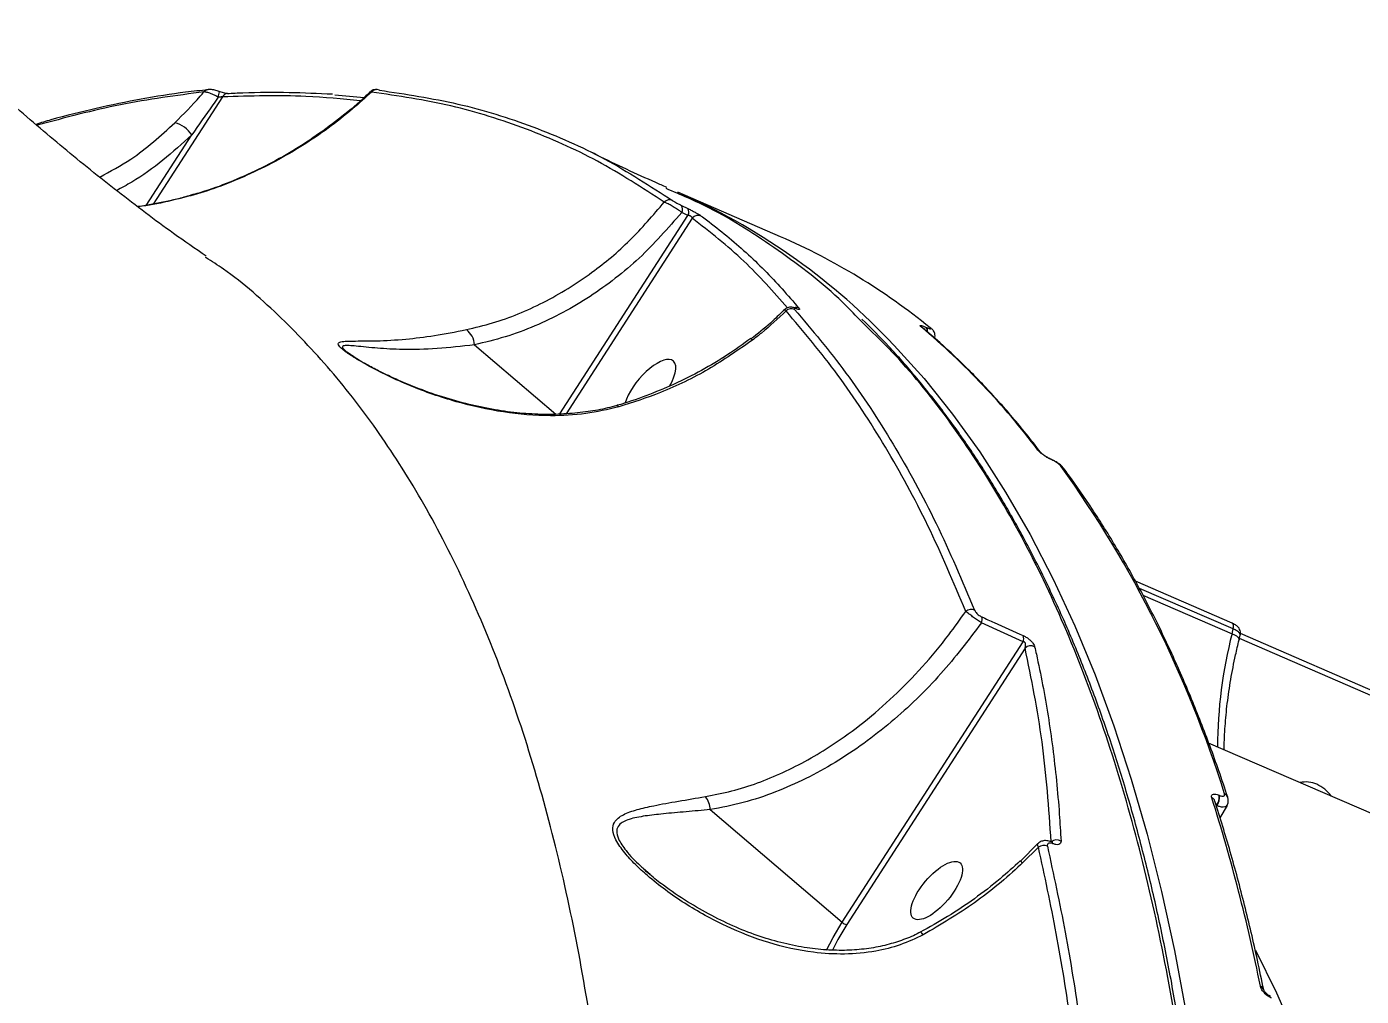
# Model space of a CAD drawing. Header units: millimetres. Extents: x -6523 to 7556, y -5559 to 6101.
# Drawn here: x 1964 to 2136.1, y -1570.7 to -1445.6 of the extents above; entities that cross this region are included whole.
import ezdxf

# ---------------------------------------------------------------- set-up
doc = ezdxf.new("R2010")
doc.units = ezdxf.units.MM
for name, color, linetype in [('DIKOM_ОБЪЕКТ', 7, 'Continuous'), ('DIKOM_РАЗМЕР_ЗОНА', 7, 'Continuous'), ('DIKOM_РАЗМЕР_ОБЪЕКТА', 7, 'Continuous')]:
    doc.layers.add(name, color=color, linetype=linetype)
doc.styles.add('style1', font='arial.ttf', dxfattribs={"width": 0.8})
doc.dimstyles.new('1-50', dxfattribs={"dimtxt": 300, "dimasz": 200, "dimexe": 100, "dimexo": 0, "dimgap": 100, "dimtad": 1, "dimtxsty": 'style1', "dimcen": 200, "dimclrd": 7, "dimclre": 7, "dimclrt": 7, "dimadec": 1, "dimazin": 2, "dimtfac": 1, "dimtmove": 0, "dimatfit": 2, "dimfxl": 0, "dimlwd": 25, "dimlwe": 18, "dimarcsym": 0})

# ---------------------------------------------------------------- blocks, each defined once
blk = doc.blocks.new('*D10')
at = {"layer": 'Defpoints', "color": 0, "transparency": 16777216}
for p in [(-1823.23, 4314.24), (3842.01, -3170.82), (6537.88, -3170.82)]:
    blk.add_point(p, dxfattribs=at)
at = {"layer": 'DIKOM_РАЗМЕР_ОБЪЕКТА', "color": 7, "lineweight": 18, "transparency": 16777216}
for p, q in [((-1823.23, 4314.24), (6637.88, 4314.24)), ((3842.01, -3170.82), (6637.88, -3170.82))]:
    blk.add_line(p, q, dxfattribs=at)
at = {"layer": 'DIKOM_РАЗМЕР_ОБЪЕКТА', "color": 7, "lineweight": 25, "transparency": 16777216}
blk.add_line((6537.88, 3914.24), (6537.88, -2770.82), dxfattribs=at)
at = {"layer": 'DIKOM_РАЗМЕР_ОБЪЕКТА', "color": 7, "transparency": 16777216}
for points in [[(6471.22, 3914.24), (6604.55, 3914.24), (6537.88, 4314.24)], [(6471.22, -2770.82), (6604.55, -2770.82), (6537.88, -3170.82)]]:
    blk.add_solid(points, dxfattribs=at)
at = {"layer": 'DIKOM_РАЗМЕР_ОБЪЕКТА', "color": 7, "transparency": 16777216, "insert": (6304.71, 207.11), "char_height": 300, "attachment_point": 5, "rotation": 90, "style": 'style1'}
blk.add_mtext('7500', dxfattribs=at)
blk = doc.blocks.new('*D11')
at = {"layer": 'Defpoints', "color": 0, "transparency": 16777216}
for p in [(-5022.71, -299.32), (4115.33, -1753.09), (4115.33, -4391.39)]:
    blk.add_point(p, dxfattribs=at)
at = {"layer": 'DIKOM_РАЗМЕР_ОБЪЕКТА', "color": 7, "lineweight": 18, "transparency": 16777216}
for p, q in [((-5022.71, -299.32), (-5022.71, -4491.39)), ((4115.33, -1753.09), (4115.33, -4491.39))]:
    blk.add_line(p, q, dxfattribs=at)
at = {"layer": 'DIKOM_РАЗМЕР_ОБЪЕКТА', "color": 7, "lineweight": 25, "transparency": 16777216}
blk.add_line((-4622.71, -4391.39), (3715.33, -4391.39), dxfattribs=at)
at = {"layer": 'DIKOM_РАЗМЕР_ОБЪЕКТА', "color": 7, "transparency": 16777216}
for points in [[(-4622.71, -4324.73), (-4622.71, -4458.06), (-5022.71, -4391.39)], [(3715.33, -4324.73), (3715.33, -4458.06), (4115.33, -4391.39)]]:
    blk.add_solid(points, dxfattribs=at)
at = {"layer": 'DIKOM_РАЗМЕР_ОБЪЕКТА', "color": 7, "transparency": 16777216, "insert": (-175.12, -4158.22), "char_height": 300, "attachment_point": 5, "style": 'style1'}
blk.add_mtext('9150', dxfattribs=at)
blk = doc.blocks.new('*D12')
at = {"layer": 'Defpoints', "color": 0, "transparency": 16777216}
for p in [(-6522.71, -395.62), (6102.86, -1877.31), (6102.86, -5458.89)]:
    blk.add_point(p, dxfattribs=at)
at = {"layer": 'DIKOM_РАЗМЕР_ЗОНА', "color": 7, "lineweight": 18, "transparency": 16777216}
for p, q in [((-6522.71, -395.62), (-6522.71, -5558.89)), ((6102.86, -1877.31), (6102.86, -5558.89))]:
    blk.add_line(p, q, dxfattribs=at)
at = {"layer": 'DIKOM_РАЗМЕР_ЗОНА', "color": 7, "lineweight": 25, "transparency": 16777216}
blk.add_line((-6122.71, -5458.89), (5702.86, -5458.89), dxfattribs=at)
at = {"layer": 'DIKOM_РАЗМЕР_ЗОНА', "color": 7, "transparency": 16777216}
for points in [[(-6122.71, -5392.23), (-6122.71, -5525.56), (-6522.71, -5458.89)], [(5702.86, -5392.23), (5702.86, -5525.56), (6102.86, -5458.89)]]:
    blk.add_solid(points, dxfattribs=at)
at = {"layer": 'DIKOM_РАЗМЕР_ЗОНА', "color": 7, "transparency": 16777216, "insert": (78.38, -5225.72), "char_height": 300, "attachment_point": 5, "style": 'style1'}
blk.add_mtext('12600', dxfattribs=at)
blk = doc.blocks.new('*D13')
at = {"layer": 'Defpoints', "color": 0, "transparency": 16777216}
for p in [(-2358.18, 6101.03), (4341.71, -4605.15), (7455.88, -4605.15)]:
    blk.add_point(p, dxfattribs=at)
at = {"layer": 'DIKOM_РАЗМЕР_ЗОНА', "color": 7, "lineweight": 18, "transparency": 16777216}
for p, q in [((-2358.18, 6101.03), (7555.88, 6101.03)), ((4341.71, -4605.15), (7555.88, -4605.15))]:
    blk.add_line(p, q, dxfattribs=at)
at = {"layer": 'DIKOM_РАЗМЕР_ЗОНА', "color": 7, "lineweight": 25, "transparency": 16777216}
blk.add_line((7455.88, 5701.03), (7455.88, -4205.15), dxfattribs=at)
at = {"layer": 'DIKOM_РАЗМЕР_ЗОНА', "color": 7, "transparency": 16777216}
for points in [[(7389.22, 5701.03), (7522.55, 5701.03), (7455.88, 6101.03)], [(7389.22, -4205.15), (7522.55, -4205.15), (7455.88, -4605.15)]]:
    blk.add_solid(points, dxfattribs=at)
at = {"layer": 'DIKOM_РАЗМЕР_ЗОНА', "color": 7, "transparency": 16777216, "insert": (7222.71, 375.61), "char_height": 300, "attachment_point": 5, "rotation": 90, "style": 'style1'}
blk.add_mtext('10700', dxfattribs=at)

msp = doc.modelspace()

# ---------------------------------------------------------------- linework, layer by layer
at = {"layer": 'DIKOM_ОБЪЕКТ', "color": 7, "linetype": 'Continuous', "lineweight": 15}
for p, q in [((1989.203, -1454.653), (1980.276, -1468.499)), ((2003.678, -1454.405), (2007.465, -1454.741)), ((1979.361, -1468.687), (1985.239, -1459.569)), ((2061.174, -1472.694), (2047.92, -1466.953)), ((2048.394, -1468.661), (2049.201, -1469.054)), ((2049.237, -1469.959), (2048.428, -1469.565)), ((2032.73, -1495.563), (2049.237, -1469.959)), ((2049.798, -1470.32), (2033.537, -1495.542)), ((1987.087, -1475.406), (1987.017, -1475.359)), ((2079.97, -1484.392), (2079.997, -1484.404)), ((2021.709, -1486.636), (2032.176, -1495.576)), ((2096.155, -1501.453), (2096.069, -1501.416)), ((2096.24, -1501.522), (2096.155, -1501.485)), ((2119.427, -1522.543), (2106.933, -1517.132)), ((2119.548, -1523.291), (2107.453, -1518.053)), ((2107.894, -1518.914), (2119.399, -1523.897)), ((2092.441, -1524.936), (2087.073, -1522.515)), ((2119.399, -1523.897), (2119.548, -1523.291)), ((2120.306, -1524.713), (2120.459, -1524.088)), ((2146.747, -1535.961), (2120.351, -1524.529)), ((2146.627, -1535.214), (2120.468, -1523.885)), ((2069.117, -1561.113), (2092.441, -1524.936)), ((2092.709, -1525.751), (2069.713, -1561.419)), ((2385.265, -1654.461), (2116.373, -1538.009)), ((2117.74, -1544.74), (2117.785, -1544.76)), ((2052.118, -1546.593), (2069.117, -1561.113)), ((2117.418, -1546.09), (2117.373, -1546.071)), ((2117.852, -1547.67), (2118.803, -1546.076)), ((2094.343, -1550.982), (2092.103, -1553.239)), ((2094.432, -1551.425), (2092.377, -1553.472)), ((2043.518, -1554.199), (2044.356, -1554.921))]:
    msp.add_line(p, q, dxfattribs=at)
at = {"layer": 'DIKOM_ОБЪЕКТ', "color": 7, "linetype": 'Continuous', "lineweight": 15, "flags": 128}
for points in [[(2063.215, -1481.997), (2063.093, -1481.923), (2063.064, -1481.911)], [(2079.489, -1484.441), (2079.445, -1484.407), (2079.293, -1484.32)], [(2080.646, -1484.569), (2080.605, -1484.537), (2080.459, -1484.455)], [(2074.98, -1485.824), (2075.84, -1486.716), (2079.683, -1490.991), (2083.358, -1495.57), (2086.862, -1500.45), (2090.193, -1505.626), (2093.348, -1511.094), (2096.324, -1516.85), (2099.119, -1522.888), (2101.73, -1529.204), (2104.155, -1535.792), (2106.393, -1542.646), (2108.44, -1549.762), (2110.296, -1557.132), (2111.959, -1564.751), (2113.427, -1572.612)], [(2040.302, -1494.645), (2040.177, -1494.538), (2040.071, -1494.511), (2040.062, -1494.513)], [(2119.548, -1523.291), (2119.581, -1523.119), (2119.594, -1522.96), (2119.587, -1522.819), (2119.559, -1522.702), (2119.512, -1522.612), (2119.448, -1522.554), (2119.427, -1522.543)], [(2119.399, -1523.897), (2119.701, -1524.042), (2119.952, -1524.196), (2120.142, -1524.351), (2120.263, -1524.502), (2120.311, -1524.642), (2120.306, -1524.713)], [(2067.11, -1564.714), (2067.942, -1563.08), (2069.117, -1561.113)], [(2069.713, -1561.419), (2068.574, -1563.327), (2067.859, -1564.717)], [(2079.583, -1562.732), (2079.41, -1562.529), (2079.274, -1562.416), (2079.185, -1562.399), (2079.183, -1562.4)], [(2122.408, -1564.711), (2125.111, -1570.22), (2127.692, -1576.13), (2130.088, -1582.315), (2132.295, -1588.77), (2134.313, -1595.49), (2136.138, -1602.468)]]:
    msp.add_lwpolyline(points, dxfattribs=at)
at = {"layer": 'DIKOM_ОБЪЕКТ', "color": 7, "linetype": 'Continuous', "lineweight": 15}
for centre, radius, start, end in [((1987.461, -1454.523), 0.816, 98.15951, 142.40773), ((1986.052, -1453.605), 2.805, 337.14153, 352.09379), ((1989.906, -1455.051), 0.808, 95.19666, 150.55362), ((2009.082, -1454.563), 0.839, 64.58365, 140.9934), ((1982.286, -1461.376), 3.462, 31.45482, 76.98926), ((2046.863, -1468.885), 0.943, 65.82219, 136.30054), ((2013.561, -1545.062), 85.332, 43.96446, 66.25578), ((2047.715, -1469.14), 0.83, 329.13957, 35.15013), ((2048.52, -1469.534), 0.833, 329.34944, 35.20646), ((2050.563, -1470.916), 0.97, 66.32415, 142.12089), ((2028.23, -1548.402), 82.566, 50.75895, 66.48363), ((2063.155, -1482.777), 0.957, 64.36162, 106.2372), ((2062.575, -1482.984), 1, 66.24622, 133.65354), ((2019.087, -1486.789), 2.626, 3.36088, 53.23979), ((2015.974, -1559.442), 98.247, 37.06578, 49.87329), ((2079.461, -1484.775), 0.637, 345.40319, 36.97016), ((2079.482, -1484.789), 0.644, 344.88713, 36.80614), ((2057.312, -1486.168), 0.293, 29.65362, 79.75766), ((2094.065, -1500.942), 0.779, 36.96577, 66.94827), ((2095.987, -1501.604), 0.205, 35.27297, 67.4262), ((2096.073, -1501.64), 0.205, 35.25633, 66.43555), ((1976.715, -1588.854), 148.478, 17.35902, 35.6442), ((2097.067, -1503.049), 0.784, 36.78443, 66.85584), ((2085.762, -1521.907), 1.125, 66.74499, 127.83099), ((2086.015, -1522.051), 1.156, 336.34176, 15.89647), ((2091.365, -1524.486), 1.166, 337.29051, 16.77418), ((2176.538, -1538.637), 59.01, 165.53429, 179.8764), ((2093.453, -1526.578), 1.112, 63.95229, 131.97867), ((2128.933, -1546.427), 3.402, 65.6914, 103.12897), ((2128.467, -1547.468), 4.542, 35.09334, 65.73563), ((2048.923, -1546.836), 3.205, 4.35871, 36.87456), ((1897.971, -1614.552), 229.577, 11.35077, 17.62135), ((2116.508, -1545.726), 0.724, 18.91947, 68.30329), ((2116.017, -1544.98), 1.739, 321.18633, 7.93711), ((2116.061, -1545), 1.741, 321.21658, 7.92594), ((2118.16, -1545.23), 0.728, 19.08617, 68.18179), ((2096.79, -1551.658), 1.154, 61.44723, 127.9168), ((2095.108, -1552.437), 1.217, 66.82533, 123.72571), ((2095.972, -1551.061), 0.336, 12.40553, 64.61059), ((2091.432, -1554.273), 1.238, 40.30487, 58.08216), ((2280.391, -1255.911), 459.181, 221.0724, 238.2067), ((2069.971, -1560.185), 1.261, 227.38893, 258.22337), ((2122.815, -1570.016), 0.692, 12.83338, 69.42101)]:
    msp.add_arc(centre, radius, start, end, dxfattribs=at)
for start_param, end_param in [(3.2835784, 5.5470952), (1.9809094, 3.2835784)]:
    msp.add_ellipse((2044.336, -1492.296), major_axis=(-3.012, -3.564), ratio=0.4016192, start_param=start_param, end_param=end_param, dxfattribs=at)
msp.add_ellipse((2081.305, -1557.027), major_axis=(-3.012, -3.564), ratio=0.4016192, dxfattribs=at)
for points, knots in [([(1987.108, -1475.225), (1985.701, -1474.251), (1981.853, -1471.588), (1975.709, -1466.933), (1968.695, -1461.3), (1962.084, -1455.645), (1957.87, -1451.733), (1955.886, -1449.89)], [0, 0, 0, 0, 0.1304841, 0.3567442, 0.5807889, 0.8025545, 1, 1, 1, 1]), ([(1987.353, -1453.754), (1986.386, -1453.85), (1983.549, -1454.131), (1978.746, -1454.916), (1972.954, -1456.109), (1968.421, -1457.212), (1965.8, -1458.009), (1965.16, -1458.203)], [0, 0, 0, 0, 0.1346125, 0.395234, 0.6558797, 0.9159749, 1, 1, 1, 1]), ([(1986.814, -1454.025), (1983.248, -1454.488), (1976.223, -1455.399), (1968.901, -1457.356), (1965.296, -1458.32)], [0, 0, 0, 0, 0.5076776, 1, 1, 1, 1]), ([(2008.43, -1454.035), (2007.623, -1454.768), (2004.837, -1457.3), (1999.566, -1461.126), (1992.668, -1464.82), (1985.537, -1467.515), (1980.787, -1468.406), (1978.388, -1468.856)], [0, 0, 0, 0, 0.0949206, 0.3276214, 0.5657321, 0.7805996, 1, 1, 1, 1]), ([(1983.065, -1458.002), (1984.173, -1456.891), (1985.452, -1455.609), (1986.654, -1454.212), (1986.814, -1454.025)], [0, 0, 0, 0, 0.8666324, 1, 1, 1, 1]), ([(2008.259, -1453.989), (2008.078, -1454.169), (2006.925, -1455.319), (2004.612, -1457.233), (2001.33, -1459.701), (1997.878, -1461.903), (1994.303, -1463.853), (1990.636, -1465.504), (1987.493, -1466.698), (1985.564, -1467.226), (1984.896, -1467.408)], [0, 0, 0, 0, 0.0278007, 0.177405, 0.3270345, 0.4766619, 0.6263035, 0.7752963, 0.9221934, 1, 1, 1, 1]), ([(1988.636, -1454.694), (1988.433, -1454.584), (1988.026, -1454.364), (1987.446, -1454.135), (1987.041, -1454.031), (1986.871, -1454.027), (1986.814, -1454.025)], [0, 0, 0, 0, 0.286492, 0.5730646, 0.8569039, 1, 1, 1, 1]), ([(1989.002, -1454.058), (1988.889, -1454.014), (1988.586, -1453.895), (1988.039, -1453.753), (1987.639, -1453.673), (1987.395, -1453.716), (1987.361, -1453.722)], [0, 0, 0, 0, 0.2012571, 0.5382578, 0.9352894, 1, 1, 1, 1]), ([(1989.848, -1454.245), (1989.845, -1454.245), (1989.839, -1454.245), (1989.756, -1454.24), (1989.603, -1454.217), (1989.348, -1454.159), (1989.069, -1454.079), (1988.893, -1454.011), (1988.831, -1453.987)], [0, 0, 0, 0, 0.0972445, 0.2200745, 0.3791956, 0.6006664, 0.859217, 1, 1, 1, 1]), ([(2003.382, -1454.324), (2001.526, -1454.243), (1997.749, -1454.078), (1993.214, -1454.087), (1990.506, -1454.233), (1989.837, -1454.269)], [0, 0, 0, 0, 0.42107442, 0.85711736, 1, 1, 1, 1]), ([(2008.43, -1454.035), (2008.35, -1454.003), (2008.263, -1453.969), (2008.276, -1454.004), (2008.278, -1454.007)], [0, 0, 0, 0, 0.91440269, 1, 1, 1, 1]), ([(2009.17, -1453.733), (2009.131, -1453.726), (2009.022, -1453.708), (2008.794, -1453.727), (2008.511, -1453.809), (2008.353, -1453.941), (2008.276, -1454.005)], [0, 0, 0, 0, 0.1481852, 0.4117009, 0.7101161, 1, 1, 1, 1]), ([(2046.181, -1468.234), (2043.342, -1466.395), (2037.664, -1462.717), (2028.441, -1458.651), (2018.754, -1455.58), (2011.871, -1454.55), (2008.43, -1454.035)], [0, 0, 0, 0, 0.2484747, 0.4969502, 0.7484742, 1, 1, 1, 1]), ([(2009.442, -1453.805), (2012.847, -1454.314), (2019.658, -1455.331), (2029.329, -1458.372), (2038.613, -1462.437), (2044.37, -1466.162), (2047.249, -1468.025)], [0, 0, 0, 0, 0.2484765, 0.4969545, 0.7484774, 1, 1, 1, 1]), ([(1988.636, -1454.694), (1988.405, -1455.032), (1987.286, -1456.671), (1986.145, -1458.286), (1985.239, -1459.569)], [0, 0, 0, 0, 0.2060621, 1, 1, 1, 1]), ([(1989.203, -1454.653), (1989.192, -1454.655), (1989.145, -1454.664), (1989.026, -1454.677), (1988.838, -1454.69), (1988.704, -1454.693), (1988.636, -1454.694)], [0, 0, 0, 0, 0.0803096, 0.3667565, 0.6763088, 1, 1, 1, 1]), ([(2006.984, -1455.154), (2004.665, -1454.93), (1998.983, -1454.382), (1992.839, -1454.553), (1989.203, -1454.653)], [0, 0, 0, 0, 0.4080405, 1, 1, 1, 1]), ([(1973.377, -1465.005), (1974.741, -1464.275), (1978.215, -1462.417), (1981.233, -1459.67), (1983.065, -1458.002)], [0, 0, 0, 0, 0.3927809, 1, 1, 1, 1]), ([(1985.239, -1459.569), (1984.019, -1460.681), (1981.565, -1462.916), (1978.278, -1465.269), (1976.197, -1466.388), (1975.538, -1466.742)], [0, 0, 0, 0, 0.4033642, 0.8110963, 1, 1, 1, 1]), ([(2046.495, -1466.331), (2046.024, -1466.125), (2043.017, -1464.811), (2039.761, -1463.332), (2037.023, -1461.917), (2036.762, -1461.782)], [0, 0, 0, 0, 0.1439514, 0.9183823, 1, 1, 1, 1]), ([(1984.896, -1467.408), (1984.307, -1467.582), (1982.467, -1468.124), (1980.267, -1468.588), (1978.663, -1468.78), (1978.333, -1468.819)], [0, 0, 0, 0, 0.2721085, 0.8500275, 1, 1, 1, 1]), ([(2071.343, -1483.362), (2070.625, -1482.615), (2067.356, -1479.22), (2060.922, -1474.383), (2053.351, -1469.438), (2048.305, -1467.286), (2046.427, -1466.485)], [0, 0, 0, 0, 0.0981142, 0.4462695, 0.7938673, 1, 1, 1, 1]), ([(2047.249, -1468.025), (2047.281, -1468.046), (2047.355, -1468.096), (2047.545, -1468.21), (2047.81, -1468.359), (2048.112, -1468.521), (2048.3, -1468.615), (2048.394, -1468.661)], [0, 0, 0, 0, 0.14874173, 0.34869763, 0.55740447, 0.77911047, 1, 1, 1, 1]), ([(2020.659, -1484.685), (2021.787, -1484.415), (2025.177, -1483.603), (2030.703, -1481.326), (2036.626, -1477.657), (2041.866, -1473.271), (2044.734, -1469.922), (2046.181, -1468.234)], [0, 0, 0, 0, 0.1165827, 0.3502648, 0.5897086, 0.7930897, 1, 1, 1, 1]), ([(2048.428, -1469.565), (2046.657, -1471.6), (2043.978, -1474.677), (2039.885, -1478.108), (2036.602, -1480.467), (2033.134, -1482.524), (2029.469, -1484.272), (2025.659, -1485.696), (2023.025, -1486.322), (2021.709, -1486.636)], [0, 0, 0, 0, 0.2404003, 0.3636784, 0.4869573, 0.6133629, 0.7397676, 0.8698831, 1, 1, 1, 1]), ([(2048.428, -1469.565), (2048.256, -1469.442), (2047.911, -1469.195), (2047.332, -1468.825), (2046.794, -1468.514), (2046.408, -1468.32), (2046.24, -1468.256), (2046.181, -1468.234)], [0, 0, 0, 0, 0.2223309, 0.4448527, 0.6638295, 0.8806383, 1, 1, 1, 1]), ([(2049.201, -1469.054), (2049.337, -1469.121), (2049.611, -1469.256), (2050.054, -1469.49), (2050.452, -1469.711), (2050.77, -1469.901), (2050.893, -1469.986), (2050.953, -1470.028)], [0, 0, 0, 0, 0.2063897, 0.4133689, 0.6142002, 0.813477, 1, 1, 1, 1]), ([(2049.798, -1470.32), (2049.792, -1470.287), (2049.78, -1470.221), (2049.708, -1470.125), (2049.626, -1470.065), (2049.546, -1470.021), (2049.478, -1469.995), (2049.364, -1469.966), (2049.293, -1469.962), (2049.237, -1469.959)], [0, 0, 0, 0, 0.20665555, 0.40491017, 0.53966419, 0.59046823, 0.72956151, 0.78569802, 1, 1, 1, 1]), ([(2062.083, -1481.862), (2060.255, -1479.8), (2056.5, -1475.562), (2052.071, -1472.098), (2049.798, -1470.32)], [0, 0, 0, 0, 0.4866473, 1, 1, 1, 1]), ([(2050.953, -1470.028), (2051.176, -1470.193), (2052.293, -1471.021), (2055.098, -1473.247), (2059.187, -1476.926), (2062.107, -1480.251), (2063.569, -1481.914)], [0, 0, 0, 0, 0.0480626, 0.2403209, 0.6198795, 1, 1, 1, 1]), ([(2040.205, -1644.615), (2040.348, -1639.419), (2040.634, -1629.027), (2040.378, -1613.98), (2039.614, -1599.372), (2038.246, -1584.787), (2036.217, -1570.375), (2033.467, -1556.267), (2030.036, -1542.852), (2025.909, -1530.211), (2021.084, -1518.416), (2015.726, -1507.843), (2009.888, -1498.481), (2003.646, -1490.254), (1996.79, -1483.033), (1991.259, -1478.078), (1987.837, -1475.886), (1987.087, -1475.406)], [0, 0, 0, 0, 0.0645614, 0.1291231, 0.194327, 0.2595305, 0.3316125, 0.4037493, 0.4758299, 0.5500355, 0.6243025, 0.6985068, 0.7683203, 0.8381868, 0.9079996, 0.9798273, 1, 1, 1, 1]), ([(2063.061, -1481.918), (2062.928, -1481.869), (2062.714, -1481.79), (2062.344, -1481.776), (2062.024, -1481.867), (2061.802, -1481.98), (2061.729, -1482.082), (2061.726, -1482.088)], [0, 0, 0, 0, 0.3452639, 0.5559643, 0.7610285, 0.9881869, 1, 1, 1, 1]), ([(2061.705, -1482.062), (2061.197, -1482.565), (2059.919, -1483.828), (2058.449, -1485.079), (2057.466, -1485.796), (2057.357, -1485.875)], [0, 0, 0, 0, 0.3700715, 0.9304404, 1, 1, 1, 1]), ([(2061.885, -1482.261), (2060.849, -1483.243), (2059.462, -1484.559), (2057.949, -1485.727), (2057.566, -1486.023)], [0, 0, 0, 0, 0.7468062, 1, 1, 1, 1]), ([(2061.885, -1482.261), (2061.815, -1482.195), (2061.713, -1482.099), (2061.737, -1482.102), (2061.745, -1482.102)], [0, 0, 0, 0, 0.6923615, 1, 1, 1, 1]), ([(2085.072, -1521.018), (2083.483, -1517.271), (2080.304, -1509.779), (2074.759, -1499.67), (2068.696, -1490.344), (2064.155, -1484.955), (2061.885, -1482.261)], [0, 0, 0, 0, 0.2486155, 0.4972305, 0.7486151, 1, 1, 1, 1]), ([(2063.215, -1481.997), (2063.17, -1481.982), (2063.058, -1481.942), (2062.946, -1481.929), (2062.901, -1481.965), (2062.952, -1482.034), (2062.978, -1482.069)], [0, 0, 0, 0, 0.1835096, 0.4626143, 0.7309875, 1, 1, 1, 1]), ([(2062.978, -1482.069), (2065.228, -1484.736), (2069.727, -1490.07), (2075.788, -1499.356), (2081.374, -1509.497), (2084.596, -1517.081), (2086.207, -1520.873)], [0, 0, 0, 0, 0.2486171, 0.4972332, 0.7486171, 1, 1, 1, 1]), ([(2063.157, -1481.942), (2063.157, -1481.942), (2063.164, -1481.943), (2063.136, -1481.937), (2063.085, -1481.918), (2063.058, -1481.908)], [0, 0, 0, 0, 0.0484367, 0.5059665, 1, 1, 1, 1]), ([(2063.569, -1481.914), (2063.6, -1481.962), (2063.663, -1482.057), (2063.571, -1482.096), (2063.399, -1482.063), (2063.256, -1482.012), (2063.215, -1481.997)], [0, 0, 0, 0, 0.2927044, 0.5849395, 0.881965, 1, 1, 1, 1]), ([(2110.101, -1713.362), (2110.675, -1709.375), (2112.231, -1698.552), (2114.167, -1681.257), (2115.711, -1661.664), (2116.505, -1642.643), (2116.561, -1624.274), (2115.874, -1606.645), (2114.439, -1589.818), (2112.243, -1573.839), (2109.306, -1558.715), (2105.643, -1544.488), (2101.274, -1531.219), (2096.214, -1518.978), (2090.481, -1507.798), (2084.044, -1497.769), (2077.689, -1489.55), (2073.215, -1485.187), (2071.343, -1483.362)], [0, 0, 0, 0, 0.038024, 0.1032148, 0.1686111, 0.2341116, 0.2996123, 0.3650083, 0.4301991, 0.4953896, 0.5607855, 0.6262861, 0.6917869, 0.757183, 0.8223737, 0.8875635, 0.9529588, 1, 1, 1, 1]), ([(2110.522, -1713.85), (2110.736, -1712.443), (2111.467, -1707.642), (2112.533, -1699.557), (2113.72, -1689.614), (2114.718, -1679.828), (2115.537, -1670.21), (2116.175, -1660.762), (2116.634, -1651.48), (2116.913, -1642.36), (2117.013, -1633.399), (2116.934, -1624.594), (2116.676, -1615.943), (2116.24, -1607.444), (2115.622, -1599.094), (2114.825, -1590.902), (2113.852, -1582.892), (2112.703, -1575.098), (2111.383, -1567.543), (2109.893, -1560.23), (2108.232, -1553.155), (2106.4, -1546.316), (2104.398, -1539.71), (2102.224, -1533.335), (2099.878, -1527.189), (2097.358, -1521.272), (2094.664, -1515.582), (2091.797, -1510.122), (2088.763, -1504.902), (2085.573, -1499.948), (2082.24, -1495.276), (2078.763, -1490.899), (2075.256, -1486.895), (2072.833, -1484.491), (2071.674, -1483.34)], [0, 0, 0, 0, 0.0133418, 0.0455422, 0.077753, 0.1098193, 0.1417378, 0.1735455, 0.2052789, 0.2369732, 0.2686656, 0.3003848, 0.3321624, 0.3640336, 0.3960347, 0.4282023, 0.4604399, 0.4925789, 0.5245589, 0.556416, 0.5881862, 0.6199059, 0.6516098, 0.6833308, 0.7150951, 0.7469371, 0.7788922, 0.8109945, 0.8432161, 0.8753888, 0.9073699, 0.9392018, 0.9709193, 1, 1, 1, 1]), ([(2040.302, -1494.645), (2038.896, -1494.974), (2036.039, -1495.642), (2031.006, -1495.891), (2025.366, -1495.435), (2019.281, -1494.082), (2014.336, -1492.356), (2010.532, -1490.668), (2007.962, -1489.347), (2005.936, -1488.146), (2004.595, -1487.191), (2004.021, -1486.544), (2004.264, -1486.257), (2005.002, -1486.162), (2006.468, -1486.141), (2009.006, -1486.163), (2012.598, -1485.961), (2016.485, -1485.499), (2019.259, -1484.959), (2020.659, -1484.685)], [0, 0, 0, 0, 0.0629197, 0.127792, 0.2147688, 0.3041655, 0.3947485, 0.4415352, 0.4882121, 0.5268396, 0.5575703, 0.5885396, 0.6242859, 0.6582049, 0.6928789, 0.7739246, 0.8569719, 0.9277897, 1, 1, 1, 1]), ([(2079.293, -1484.32), (2079.249, -1484.28), (2079.156, -1484.194), (2079.173, -1484.138), (2079.323, -1484.152), (2079.59, -1484.234), (2079.844, -1484.339), (2079.97, -1484.392)], [0, 0, 0, 0, 0.1890099, 0.4045202, 0.6068748, 0.8033557, 1, 1, 1, 1]), ([(2079.493, -1484.444), (2079.489, -1484.441), (2079.483, -1484.436), (2079.486, -1484.439), (2079.487, -1484.44)], [0, 0, 0, 0, 0.4939577, 1, 1, 1, 1]), ([(2094.684, -1500.469), (2094.079, -1499.688), (2092.327, -1497.427), (2089.311, -1493.891), (2085.588, -1489.958), (2082.297, -1486.836), (2080.227, -1485.07), (2079.488, -1484.441)], [0, 0, 0, 0, 0.1293189, 0.3744329, 0.6194498, 0.8643318, 1, 1, 1, 1]), ([(2079.997, -1484.404), (2080.083, -1484.439), (2080.255, -1484.511), (2080.437, -1484.566), (2080.541, -1484.577), (2080.553, -1484.54), (2080.489, -1484.482), (2080.459, -1484.455)], [0, 0, 0, 0, 0.1950723, 0.3900541, 0.5932384, 0.8111485, 1, 1, 1, 1]), ([(2081.027, -1485.77), (2081.046, -1485.729), (2081.11, -1485.589), (2081.104, -1485.336), (2081.039, -1485.066), (2080.924, -1484.853), (2080.789, -1484.694), (2080.703, -1484.61), (2080.65, -1484.573), (2080.646, -1484.57)], [0, 0, 0, 0, 0.0915519, 0.313722, 0.5006989, 0.6677428, 0.8210993, 0.9851964, 1, 1, 1, 1]), ([(2021.709, -1486.636), (2020.07, -1486.83), (2016.752, -1487.223), (2012.627, -1487.284), (2009.124, -1487.104), (2006.861, -1486.85), (2005.509, -1486.723), (2004.817, -1486.717), (2004.584, -1486.9), (2004.848, -1487.233), (2005.079, -1487.43), (2005.109, -1487.455)], [0, 0, 0, 0, 0.1964938, 0.39804355, 0.5646586, 0.73393137, 0.80236551, 0.87190632, 0.94318779, 0.99275021, 1, 1, 1, 1]), ([(2057.331, -1485.833), (2056.351, -1486.541), (2054.298, -1488.022), (2050.985, -1489.978), (2047.461, -1491.764), (2043.819, -1493.246), (2041.335, -1494.13), (2040.063, -1494.451), (2040.047, -1494.455)], [0, 0, 0, 0, 0.1847063, 0.386932, 0.5900765, 0.7937348, 0.9973455, 1, 1, 1, 1]), ([(2057.566, -1486.023), (2055.7, -1487.322), (2051.931, -1489.944), (2046.082, -1492.792), (2042.111, -1494.065), (2040.302, -1494.645)], [0, 0, 0, 0, 0.3481757, 0.7031311, 1, 1, 1, 1]), ([(2005.109, -1487.455), (2005.127, -1487.472), (2005.155, -1487.498), (2005.204, -1487.532), (2005.22, -1487.544)], [0, 0, 0, 0, 0.66731061, 1, 1, 1, 1]), ([(2007.97, -1489.272), (2007.945, -1489.259), (2007.508, -1489.029), (2006.781, -1488.595), (2005.923, -1488.055), (2005.408, -1487.69), (2005.258, -1487.566), (2005.224, -1487.537)], [0, 0, 0, 0, 0.0214909, 0.3666525, 0.6668003, 0.9234119, 1, 1, 1, 1]), ([(2040.043, -1494.456), (2039.657, -1494.569), (2038.461, -1494.917), (2036.299, -1495.29), (2033.55, -1495.584), (2030.607, -1495.653), (2027.514, -1495.486), (2024.288, -1495.046), (2020.943, -1494.349), (2017.523, -1493.384), (2014.396, -1492.274), (2011.74, -1491.159), (2009.666, -1490.184), (2008.504, -1489.559), (2007.97, -1489.272)], [0, 0, 0, 0, 0.0369983, 0.114398, 0.1966244, 0.2838097, 0.3754269, 0.4710907, 0.5723885, 0.6790581, 0.7883508, 0.8706163, 0.9406571, 1, 1, 1, 1]), ([(2096.155, -1501.485), (2096.096, -1501.459), (2095.892, -1501.367), (2095.518, -1501.161), (2095.068, -1500.865), (2094.639, -1500.53), (2094.465, -1500.333), (2094.37, -1500.225)], [0, 0, 0, 0, 0.0796391, 0.2757143, 0.4707011, 0.7105209, 1, 1, 1, 1]), ([(2095.64, -1501.194), (2095.585, -1501.163), (2095.419, -1501.068), (2095.152, -1500.885), (2094.887, -1500.679), (2094.723, -1500.518), (2094.698, -1500.486), (2094.688, -1500.474)], [0, 0, 0, 0, 0.10830095, 0.32582064, 0.58630645, 0.84990099, 1, 1, 1, 1]), ([(2096.066, -1501.413), (2096.04, -1501.402), (2095.946, -1501.362), (2095.791, -1501.284), (2095.676, -1501.216), (2095.64, -1501.194)], [0, 0, 0, 0, 0.2059642, 0.7481622, 1, 1, 1, 1]), ([(2097.688, -1502.59), (2097.657, -1502.542), (2097.517, -1502.335), (2097.203, -1502.075), (2096.738, -1501.752), (2096.367, -1501.539), (2096.174, -1501.467), (2096.117, -1501.446)], [0, 0, 0, 0, 0.0992272, 0.43635823, 0.68487982, 0.9082627, 1, 1, 1, 1]), ([(2097.376, -1502.328), (2097.313, -1502.255), (2097.201, -1502.127), (2096.926, -1501.911), (2096.645, -1501.727), (2096.409, -1501.598), (2096.279, -1501.54), (2096.24, -1501.522)], [0, 0, 0, 0, 0.30262265, 0.53470966, 0.72551027, 0.91715845, 1, 1, 1, 1]), ([(2118.846, -1544.988), (2118.468, -1543.857), (2117.369, -1540.574), (2115.421, -1535.322), (2112.949, -1529.316), (2110.309, -1523.56), (2107.505, -1518.055), (2104.54, -1512.806), (2101.469, -1507.908), (2099.153, -1504.557), (2097.892, -1502.847), (2097.695, -1502.58)], [0, 0, 0, 0, 0.0688349, 0.1996428, 0.3304435, 0.4612279, 0.5919891, 0.7227199, 0.8534122, 0.9771209, 1, 1, 1, 1]), ([(2051.486, -1544.913), (2052.619, -1544.689), (2056.023, -1544.017), (2061.58, -1541.942), (2067.238, -1538.795), (2071.95, -1535.37), (2075.831, -1531.997), (2079.491, -1528.226), (2082.577, -1524.531), (2084.348, -1522.037), (2085.072, -1521.018)], [0, 0, 0, 0, 0.0856158, 0.257207, 0.4325698, 0.5515708, 0.6705898, 0.7929711, 0.9153584, 1, 1, 1, 1]), ([(2087.073, -1522.515), (2086.909, -1522.402), (2086.581, -1522.177), (2086.057, -1521.794), (2085.581, -1521.433), (2085.257, -1521.175), (2085.117, -1521.056), (2085.072, -1521.018)], [0, 0, 0, 0, 0.2221535, 0.4443701, 0.6650894, 0.8922177, 1, 1, 1, 1]), ([(2086.207, -1520.873), (2086.21, -1520.882), (2086.239, -1520.949), (2086.315, -1521.081), (2086.475, -1521.271), (2086.671, -1521.452), (2086.899, -1521.618), (2087.051, -1521.696), (2087.126, -1521.734)], [0, 0, 0, 0, 0.0354912, 0.2573928, 0.4482399, 0.6282366, 0.814412, 1, 1, 1, 1]), ([(2087.073, -1522.515), (2085.378, -1524.745), (2081.838, -1529.402), (2076.596, -1534.432), (2071.933, -1538.096), (2068.249, -1540.544), (2064.44, -1542.648), (2060.481, -1544.391), (2056.371, -1545.779), (2053.536, -1546.321), (2052.118, -1546.593)], [0, 0, 0, 0, 0.1847831, 0.385692, 0.4882358, 0.5907676, 0.6915524, 0.7923238, 0.8961736, 1, 1, 1, 1]), ([(2087.126, -1521.734), (2087.66, -1521.98), (2089.439, -1522.801), (2091.228, -1523.594), (2092.482, -1524.15)], [0, 0, 0, 0, 0.29963052, 1, 1, 1, 1]), ([(2120.458, -1524.091), (2120.458, -1524.09), (2120.518, -1523.96), (2120.495, -1523.68), (2120.394, -1523.335), (2120.201, -1523.051), (2119.912, -1522.794), (2119.647, -1522.634), (2119.449, -1522.555), (2119.424, -1522.545)], [0, 0, 0, 0, 0.00160429, 0.20094552, 0.36224091, 0.51898694, 0.69886546, 0.96240606, 1, 1, 1, 1]), ([(2092.482, -1524.15), (2092.596, -1524.206), (2092.827, -1524.318), (2093.174, -1524.562), (2093.478, -1524.832), (2093.726, -1525.121), (2093.881, -1525.377), (2093.924, -1525.52), (2093.941, -1525.579)], [0, 0, 0, 0, 0.1643367, 0.3291675, 0.4897356, 0.6616185, 0.8613599, 1, 1, 1, 1]), ([(2118.4, -1538.887), (2118.399, -1538.798), (2118.39, -1537.824), (2118.485, -1535.848), (2118.758, -1532.91), (2119.213, -1529.833), (2119.743, -1527.085), (2120.153, -1525.359), (2120.306, -1524.713)], [0, 0, 0, 0, 0.0214372, 0.2333905, 0.4458996, 0.6589861, 0.8725595, 1, 1, 1, 1]), ([(2120.44, -1524.082), (2120.45, -1524.068), (2120.502, -1523.994), (2120.376, -1523.805), (2120.073, -1523.542), (2119.723, -1523.375), (2119.548, -1523.291)], [0, 0, 0, 0, 0.0719811, 0.3813647, 0.6907192, 1, 1, 1, 1]), ([(2092.709, -1525.751), (2092.726, -1525.697), (2092.765, -1525.571), (2092.79, -1525.378), (2092.774, -1525.208), (2092.733, -1525.101), (2092.693, -1525.037), (2092.644, -1524.989), (2092.581, -1524.953), (2092.511, -1524.935), (2092.465, -1524.936), (2092.441, -1524.936)], [0, 0, 0, 0, 0.1851849, 0.4304853, 0.610106, 0.693411, 0.7463799, 0.808374, 0.8666934, 0.9297961, 1, 1, 1, 1]), ([(2096.081, -1550.748), (2095.769, -1546.375), (2095.142, -1537.615), (2093.521, -1529.71), (2092.709, -1525.751)], [0, 0, 0, 0, 0.4991759, 1, 1, 1, 1]), ([(2093.941, -1525.579), (2094.015, -1525.901), (2094.384, -1527.512), (2095.26, -1531.777), (2096.337, -1538.582), (2097.032, -1545.388), (2097.273, -1549.486), (2097.342, -1550.645)], [0, 0, 0, 0, 0.0413723, 0.206871, 0.5381508, 0.8694317, 1, 1, 1, 1]), ([(2109.687, -1714.524), (2107.734, -1713.664), (2102.067, -1711.169), (2092.781, -1706.818), (2081.878, -1701.377), (2071.114, -1695.649), (2060.495, -1689.642), (2050.025, -1683.356), (2039.712, -1676.797), (2029.559, -1669.968), (2019.574, -1662.872), (2009.761, -1655.514), (2000.125, -1647.897), (1990.672, -1640.026), (1981.407, -1631.904), (1972.336, -1623.536), (1963.462, -1614.928), (1954.791, -1606.083), (1946.328, -1597.006), (1938.077, -1587.702), (1930.042, -1578.177), (1922.229, -1568.435), (1914.64, -1558.482), (1907.284, -1548.321), (1901.303, -1539.643), (1897.807, -1534.327), (1896.619, -1532.521)], [0, 0, 0, 0, 0.0228174, 0.0662202, 0.1096236, 0.1530271, 0.1964308, 0.2398337, 0.2832367, 0.3266401, 0.3700427, 0.4134453, 0.4568475, 0.5002494, 0.5436513, 0.5870527, 0.6304542, 0.6738553, 0.7172557, 0.7606562, 0.8040563, 0.8474558, 0.890855, 0.9342543, 0.9776531, 1, 1, 1, 1]), ([(2079.583, -1562.732), (2078.607, -1563.193), (2076.653, -1564.115), (2073.21, -1564.97), (2069.427, -1565.319), (2064.76, -1565.036), (2059.593, -1563.878), (2054.033, -1561.696), (2048.742, -1558.779), (2044.909, -1555.946), (2042.427, -1553.673), (2040.994, -1552.125), (2039.902, -1550.579), (2039.43, -1549.187), (2039.703, -1548.019), (2040.849, -1547.184), (2042.647, -1546.558), (2045.033, -1546.032), (2047.941, -1545.5), (2050.304, -1545.109), (2051.486, -1544.913)], [0, 0, 0, 0, 0.0478405, 0.0957342, 0.1551288, 0.214622, 0.3020675, 0.3896668, 0.4817502, 0.5736913, 0.6070737, 0.6403865, 0.6772307, 0.7075571, 0.7379245, 0.7828328, 0.8291231, 0.87554, 0.9377634, 1, 1, 1, 1]), ([(2116.776, -1545.053), (2116.759, -1544.963), (2116.725, -1544.784), (2116.857, -1544.622), (2117.108, -1544.566), (2117.424, -1544.616), (2117.65, -1544.705), (2117.74, -1544.74)], [0, 0, 0, 0, 0.2150692, 0.4299751, 0.6446688, 0.8591918, 1, 1, 1, 1]), ([(2123.488, -1569.854), (2123.222, -1568.574), (2122.451, -1564.862), (2121.038, -1558.888), (2119.219, -1552.027), (2117.865, -1547.658), (2117.194, -1545.491)], [0, 0, 0, 0, 0.1498862, 0.4347971, 0.7197181, 1, 1, 1, 1]), ([(2117.785, -1544.76), (2117.846, -1544.784), (2117.998, -1544.844), (2118.21, -1544.876), (2118.378, -1544.839), (2118.465, -1544.732), (2118.442, -1544.613), (2118.43, -1544.554)], [0, 0, 0, 0, 0.14226806, 0.35711079, 0.57156953, 0.78574409, 1, 1, 1, 1]), ([(2118.724, -1546.053), (2118.735, -1546.042), (2118.845, -1545.921), (2118.913, -1545.615), (2118.928, -1545.26), (2118.861, -1545.069), (2118.835, -1544.995)], [0, 0, 0, 0, 0.0397059, 0.4369178, 0.7821404, 1, 1, 1, 1]), ([(2052.118, -1546.593), (2051.064, -1546.686), (2048.947, -1546.873), (2046.15, -1547.117), (2043.671, -1547.394), (2041.661, -1547.771), (2040.361, -1548.374), (2039.945, -1549.297), (2040.23, -1550.457), (2041.321, -1552.042), (2042.517, -1553.349), (2043.377, -1554.08), (2043.518, -1554.199)], [0, 0, 0, 0, 0.14223103, 0.28579751, 0.41019594, 0.53647043, 0.64898527, 0.71503375, 0.78091206, 0.86543641, 0.97805599, 1, 1, 1, 1]), ([(2118.721, -1546.025), (2118.69, -1546.08), (2118.613, -1546.22), (2118.282, -1546.288), (2117.854, -1546.244), (2117.542, -1546.134), (2117.418, -1546.09)], [0, 0, 0, 0, 0.1971139, 0.4982624, 0.8000465, 1, 1, 1, 1]), ([(2096.112, -1550.767), (2095.908, -1550.695), (2095.524, -1550.557), (2094.971, -1550.611), (2094.561, -1550.772), (2094.412, -1550.956), (2094.371, -1551.007)], [0, 0, 0, 0, 0.3351108, 0.6326756, 0.897447, 1, 1, 1, 1]), ([(2097.342, -1550.645), (2097.331, -1550.748), (2097.309, -1550.953), (2097.068, -1551.11), (2096.724, -1551.135), (2096.432, -1551.035), (2096.3, -1550.989)], [0, 0, 0, 0, 0.259181, 0.5177489, 0.7812249, 1, 1, 1, 1]), ([(2094.432, -1551.425), (2094.378, -1551.312), (2094.282, -1551.113), (2094.342, -1551.039), (2094.368, -1551.007)], [0, 0, 0, 0, 0.5696497, 1, 1, 1, 1]), ([(2101.152, -1598.786), (2100.828, -1594.588), (2100.179, -1586.191), (2098.677, -1574.143), (2096.819, -1562.475), (2095.228, -1555.109), (2094.432, -1551.425)], [0, 0, 0, 0, 0.2491229, 0.4982434, 0.7491201, 1, 1, 1, 1]), ([(2096.3, -1550.989), (2096.263, -1550.975), (2096.115, -1550.917), (2095.883, -1550.884), (2095.678, -1550.945), (2095.563, -1551.089), (2095.579, -1551.242), (2095.586, -1551.319)], [0, 0, 0, 0, 0.07980811, 0.31810904, 0.55556321, 0.77737749, 1, 1, 1, 1]), ([(2095.586, -1551.319), (2096.379, -1554.981), (2097.963, -1562.304), (2099.826, -1573.955), (2101.34, -1586.043), (2101.996, -1594.509), (2102.324, -1598.743)], [0, 0, 0, 0, 0.2491202, 0.4982417, 0.7491201, 1, 1, 1, 1]), ([(2096.272, -1550.805), (2096.27, -1550.805), (2096.266, -1550.805), (2096.191, -1550.792), (2096.123, -1550.759), (2096.11, -1550.753)], [0, 0, 0, 0, 0.3924288, 0.892091, 1, 1, 1, 1]), ([(2092.074, -1553.206), (2091.219, -1553.987), (2089.33, -1555.715), (2086.199, -1558.108), (2082.768, -1560.433), (2080.375, -1561.751), (2079.186, -1562.406)], [0, 0, 0, 0, 0.2176679, 0.4811375, 0.7421607, 1, 1, 1, 1]), ([(2092.377, -1553.472), (2092.295, -1553.548), (2090.343, -1555.386), (2086.265, -1558.81), (2081.825, -1561.416), (2079.583, -1562.732)], [0, 0, 0, 0, 0.0210829, 0.5057156, 1, 1, 1, 1]), ([(2079.177, -1562.392), (2079.125, -1562.422), (2078.462, -1562.818), (2077.026, -1563.388), (2074.872, -1564.081), (2072.529, -1564.537), (2070.021, -1564.769), (2067.354, -1564.741), (2064.519, -1564.452), (2061.547, -1563.869), (2058.478, -1562.978), (2055.364, -1561.781), (2052.231, -1560.279), (2049.101, -1558.47), (2046.453, -1556.663), (2044.561, -1555.213), (2043.764, -1554.477), (2043.495, -1554.229)], [0, 0, 0, 0, 0.0046975, 0.0601062, 0.1171722, 0.1774896, 0.2413294, 0.3089487, 0.3811124, 0.4594759, 0.5414417, 0.6274578, 0.7176316, 0.8116969, 0.9102627, 0.969725, 1, 1, 1, 1]), ([(2124.497, -1570.906), (2124.425, -1570.872), (2124.211, -1570.771), (2123.846, -1570.518), (2123.465, -1570.147), (2123.173, -1569.737), (2123.096, -1569.491), (2123.058, -1569.367)], [0, 0, 0, 0, 0.1082157, 0.320459, 0.5430445, 0.771557, 1, 1, 1, 1]), ([(2124.343, -1570.67), (2124.339, -1570.669), (2124.292, -1570.65), (2124.163, -1570.58), (2123.973, -1570.45), (2123.776, -1570.276), (2123.62, -1570.094), (2123.521, -1569.943), (2123.488, -1569.854), (2123.49, -1569.861), (2123.49, -1569.863)], [0, 0, 0, 0, 0.0126165, 0.1438772, 0.288199, 0.450871, 0.6244716, 0.7755553, 0.9349084, 1, 1, 1, 1])]:
    msp.add_open_spline(points, degree=3, knots=knots, dxfattribs=at)

# ---------------------------------------------------------------- dimensions: what is measured, and where the dimension line sits
at = {"layer": 'DIKOM_РАЗМЕР_ЗОНА'}
dim = msp.add_linear_dim(base=(7455.882, -4605.145), p1=(-2358.182, 6101.03), p2=(4341.706, -4605.145), angle=90, text='10700', dimstyle='1-50', override={"dimasz": 400, "dimgap": 80}, dxfattribs=at)
dim.commit()
dim.dimension.update_dxf_attribs({"geometry": '*D13', "text_midpoint": (7455.882, 375.606), "dimtype": 160})
dim = msp.add_linear_dim(base=(6102.859, -5458.894), p1=(-6522.706, -395.616), p2=(6102.859, -1877.311), text='12600', dimstyle='1-50', override={"dimasz": 400, "dimgap": 80}, dxfattribs=at)
dim.commit()
dim.dimension.update_dxf_attribs({"geometry": '*D12', "text_midpoint": (78.382, -5458.894), "dimtype": 160})
at = {"layer": 'DIKOM_РАЗМЕР_ОБЪЕКТА'}
dim = msp.add_linear_dim(base=(6537.882, -3170.823), p1=(-1823.231, 4314.242), p2=(3842.008, -3170.823), angle=90, text='7500', dimstyle='1-50', override={"dimasz": 400, "dimgap": 80}, dxfattribs=at)
dim.commit()
dim.dimension.update_dxf_attribs({"geometry": '*D10', "text_midpoint": (6537.882, 207.106), "dimtype": 160})
dim = msp.add_linear_dim(base=(4115.332, -4391.394), p1=(-5022.706, -299.317), p2=(4115.332, -1753.089), text='9150', dimstyle='1-50', override={"dimasz": 400, "dimgap": 80}, dxfattribs=at)
dim.commit()
dim.dimension.update_dxf_attribs({"geometry": '*D11', "text_midpoint": (-175.118, -4391.394), "dimtype": 160})

doc.saveas('drawing.dxf')
